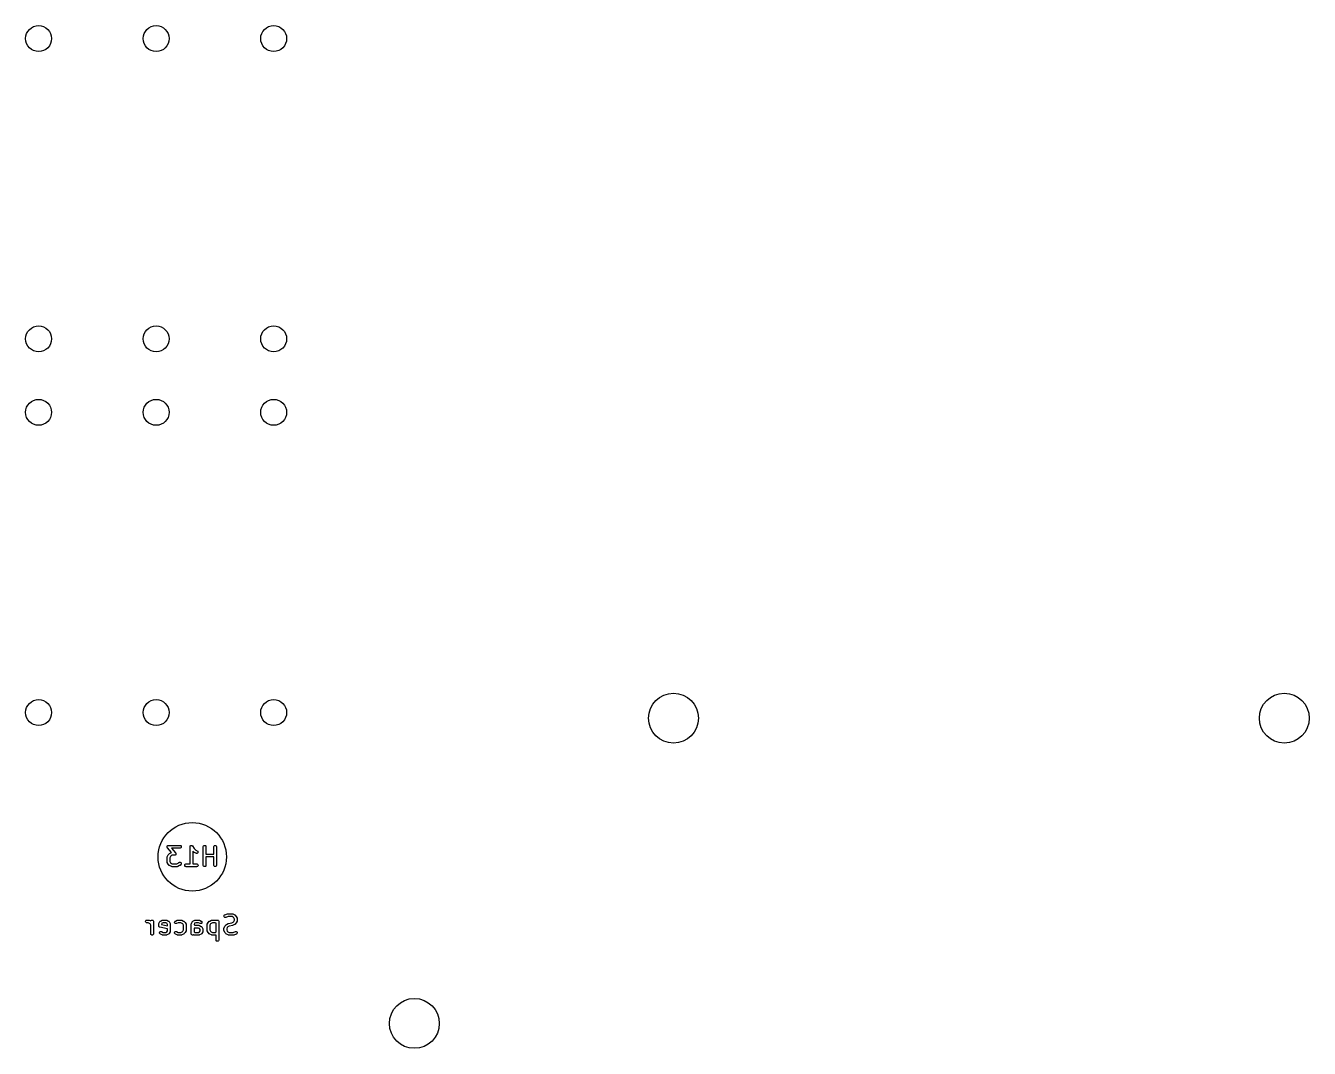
# Model space of a CAD drawing. Header units: inches. Extents: x 0.74 to 7.44, y -5.09 to -0.74.
# Drawn here: x 0.827 to 3.557, y -5.093 to -2.916 of the extents above; entities that cross this region are included whole.
import ezdxf

# ---------------------------------------------------------------- set-up
doc = ezdxf.new("R2010")
doc.units = ezdxf.units.IN
doc.header["$MEASUREMENT"] = 0
doc.layers.add('BLACK', color=250, linetype='CONTINUOUS')

msp = doc.modelspace()

# ---------------------------------------------------------------- linework, layer by layer
at = {"layer": 'BLACK', "linetype": 'CONTINUOUS'}
for p, q in [((1.1276, -4.6628), (1.1278, -4.6624)), ((1.1276, -4.6629), (1.1276, -4.6628)), ((1.1276, -4.663), (1.1276, -4.6629)), ((1.1276, -4.6635), (1.1276, -4.663)), ((1.1276, -4.664), (1.1276, -4.6635)), ((1.1276, -4.6641), (1.1276, -4.664)), ((1.1276, -4.6642), (1.1276, -4.6641)), ((1.1278, -4.6646), (1.1276, -4.6642)), ((1.1278, -4.6624), (1.128, -4.6619)), ((1.1279, -4.665), (1.1278, -4.6646)), ((1.128, -4.6652), (1.1279, -4.665)), ((1.128, -4.6619), (1.1281, -4.6619)), ((1.1281, -4.6653), (1.128, -4.6652)), ((1.128, -4.6652), (1.128, -4.6652)), ((1.1281, -4.6618), (1.1285, -4.6615)), ((1.1281, -4.6619), (1.1281, -4.6618)), ((1.1283, -4.6655), (1.1281, -4.6653)), ((1.1372, -4.6757), (1.1283, -4.6655)), ((1.1285, -4.6615), (1.1288, -4.6611)), ((1.1288, -4.6611), (1.1289, -4.6611)), ((1.1289, -4.6611), (1.129, -4.661)), ((1.129, -4.661), (1.1295, -4.6609)), ((1.1295, -4.6609), (1.1299, -4.6607)), ((1.1299, -4.6607), (1.13, -4.6607)), ((1.13, -4.6607), (1.1301, -4.6606)), ((1.1301, -4.6606), (1.1302, -4.6607)), ((1.1302, -4.6607), (1.1305, -4.6606)), ((1.1305, -4.6606), (1.1549, -4.6606)), ((1.1549, -4.6665), (1.137, -4.6665)), ((1.137, -4.6665), (1.1458, -4.6766)), ((1.1549, -4.6606), (1.1554, -4.6607)), ((1.1554, -4.6665), (1.1549, -4.6665)), ((1.1554, -4.6607), (1.1565, -4.6611)), ((1.1565, -4.666), (1.1554, -4.6665)), ((1.1565, -4.6611), (1.1573, -4.6619)), ((1.1573, -4.6652), (1.1565, -4.666)), ((1.1573, -4.6619), (1.1578, -4.663)), ((1.1578, -4.6642), (1.1573, -4.6652)), ((1.1578, -4.663), (1.1578, -4.6642)), ((1.1763, -4.663), (1.1764, -4.6627)), ((1.1763, -4.6636), (1.1763, -4.663)), ((1.1763, -4.7), (1.1763, -4.6636)), ((1.1763, -4.6636), (1.1763, -4.6636)), ((1.1763, -4.6636), (1.1763, -4.6636)), ((1.1763, -4.6636), (1.1763, -4.6636)), ((1.1764, -4.6627), (1.1765, -4.6624)), ((1.1765, -4.6624), (1.1767, -4.6622)), ((1.1767, -4.6622), (1.1768, -4.6619)), ((1.1768, -4.6619), (1.177, -4.6617)), ((1.177, -4.6617), (1.1771, -4.6615)), ((1.1771, -4.6615), (1.1774, -4.6613)), ((1.1774, -4.6613), (1.1776, -4.6611)), ((1.1776, -4.6611), (1.1779, -4.661)), ((1.1779, -4.661), (1.1781, -4.6608)), ((1.1781, -4.6608), (1.1784, -4.6608)), ((1.1784, -4.6608), (1.1787, -4.6607)), ((1.1787, -4.6607), (1.1789, -4.6607)), ((1.1789, -4.6607), (1.1792, -4.6606)), ((1.1792, -4.6606), (1.1795, -4.6607)), ((1.1795, -4.6607), (1.1798, -4.6607)), ((1.1798, -4.6607), (1.1801, -4.6608)), ((1.1801, -4.6608), (1.1804, -4.6608)), ((1.1804, -4.6608), (1.1806, -4.661)), ((1.1806, -4.661), (1.1809, -4.6611)), ((1.1809, -4.6611), (1.1811, -4.6613)), ((1.1811, -4.6613), (1.1813, -4.6615)), ((1.1813, -4.6615), (1.1817, -4.6619)), ((1.1817, -4.6619), (1.1817, -4.6619)), ((1.1817, -4.6619), (1.1817, -4.6619)), ((1.1817, -4.6619), (1.1817, -4.6619)), ((1.1817, -4.6619), (1.1853, -4.6673)), ((1.1853, -4.6673), (1.1885, -4.6705)), ((1.2044, -4.6636), (1.2045, -4.663)), ((1.2044, -4.7029), (1.2044, -4.6636)), ((1.2045, -4.663), (1.2049, -4.6619)), ((1.2049, -4.6619), (1.2057, -4.6611)), ((1.2057, -4.6611), (1.2068, -4.6607)), ((1.2068, -4.6607), (1.2079, -4.6607)), ((1.2079, -4.6607), (1.209, -4.6611)), ((1.209, -4.6611), (1.2098, -4.6619)), ((1.2098, -4.6619), (1.2102, -4.663)), ((1.2102, -4.663), (1.2103, -4.6636)), ((1.2103, -4.6636), (1.2103, -4.6794)), ((1.2269, -4.6636), (1.227, -4.663)), ((1.2269, -4.6794), (1.2269, -4.6636)), ((1.227, -4.663), (1.2274, -4.6619)), ((1.2274, -4.6619), (1.2282, -4.6611)), ((1.2282, -4.6611), (1.2293, -4.6607)), ((1.2293, -4.6607), (1.2304, -4.6607)), ((1.2304, -4.6607), (1.2315, -4.6611)), ((1.2315, -4.6611), (1.2323, -4.6619)), ((1.2323, -4.6619), (1.2327, -4.663)), ((1.2327, -4.663), (1.2328, -4.6636)), ((1.2328, -4.6636), (1.2328, -4.7029)), ((1.1275, -4.6861), (1.1276, -4.6855)), ((1.1275, -4.6954), (1.1275, -4.6861)), ((1.1276, -4.696), (1.1275, -4.6954)), ((1.1276, -4.6853), (1.1278, -4.6848)), ((1.1276, -4.6854), (1.1276, -4.6853)), ((1.1276, -4.6855), (1.1276, -4.6854)), ((1.1276, -4.6961), (1.1276, -4.696)), ((1.1276, -4.6962), (1.1276, -4.6961)), ((1.1278, -4.6848), (1.1297, -4.681)), ((1.1297, -4.681), (1.1299, -4.6808)), ((1.1299, -4.6807), (1.13, -4.6806)), ((1.1299, -4.6808), (1.1299, -4.6807)), ((1.13, -4.6806), (1.13, -4.6805)), ((1.13, -4.6805), (1.1301, -4.6805)), ((1.1301, -4.6805), (1.1303, -4.6802)), ((1.1303, -4.6802), (1.1321, -4.6784)), ((1.1321, -4.6784), (1.1324, -4.6782)), ((1.1324, -4.6782), (1.1324, -4.6781)), ((1.1324, -4.6781), (1.1325, -4.6781)), ((1.1325, -4.6781), (1.1326, -4.678)), ((1.1326, -4.678), (1.1327, -4.678)), ((1.1327, -4.678), (1.1329, -4.6778)), ((1.1329, -4.6778), (1.1367, -4.6759)), ((1.1348, -4.6841), (1.1334, -4.6868)), ((1.1334, -4.6868), (1.1334, -4.6947)), ((1.1334, -4.6947), (1.1348, -4.6974)), ((1.136, -4.6829), (1.1348, -4.6841)), ((1.1387, -4.6815), (1.136, -4.6829)), ((1.1367, -4.6759), (1.1372, -4.6757)), ((1.1436, -4.6815), (1.1387, -4.6815)), ((1.1439, -4.6815), (1.1436, -4.6815)), ((1.144, -4.6815), (1.1439, -4.6815)), ((1.1442, -4.6815), (1.144, -4.6815)), ((1.144, -4.6815), (1.144, -4.6815)), ((1.1446, -4.6813), (1.1442, -4.6815)), ((1.1451, -4.6811), (1.1446, -4.6813)), ((1.1452, -4.6811), (1.1451, -4.6811)), ((1.1456, -4.6807), (1.1452, -4.681)), ((1.1452, -4.681), (1.1452, -4.6811)), ((1.1459, -4.6804), (1.1456, -4.6807)), ((1.1458, -4.6766), (1.146, -4.6769)), ((1.146, -4.6803), (1.1459, -4.6804)), ((1.146, -4.6769), (1.1461, -4.6769)), ((1.1461, -4.6802), (1.146, -4.6803)), ((1.1461, -4.6769), (1.1461, -4.677)), ((1.1461, -4.677), (1.1462, -4.6771)), ((1.1462, -4.6798), (1.1461, -4.6802)), ((1.1462, -4.6771), (1.1463, -4.6776)), ((1.1465, -4.6793), (1.1462, -4.6798)), ((1.1463, -4.6776), (1.1465, -4.678)), ((1.1465, -4.678), (1.1465, -4.6781)), ((1.1465, -4.6781), (1.1465, -4.6782)), ((1.1465, -4.6782), (1.1465, -4.6787)), ((1.1465, -4.6787), (1.1465, -4.6791)), ((1.1465, -4.6791), (1.1465, -4.6792)), ((1.1465, -4.6792), (1.1465, -4.6793)), ((1.1846, -4.675), (1.1822, -4.6726)), ((1.1822, -4.6726), (1.1822, -4.7)), ((1.1849, -4.6752), (1.1846, -4.675)), ((1.1849, -4.6753), (1.1849, -4.6752)), ((1.185, -4.6753), (1.1849, -4.6753)), ((1.1851, -4.6754), (1.185, -4.6753)), ((1.1852, -4.6754), (1.1851, -4.6754)), ((1.1854, -4.6756), (1.1852, -4.6754)), ((1.1892, -4.6775), (1.1854, -4.6756)), ((1.1885, -4.6705), (1.1918, -4.6722)), ((1.1897, -4.6777), (1.1892, -4.6775)), ((1.1908, -4.6778), (1.1897, -4.6777)), ((1.1919, -4.6774), (1.1908, -4.6778)), ((1.1918, -4.6722), (1.1923, -4.6725)), ((1.1928, -4.6766), (1.1919, -4.6774)), ((1.1923, -4.6725), (1.193, -4.6734)), ((1.1933, -4.6756), (1.1928, -4.6766)), ((1.193, -4.6734), (1.1934, -4.6745)), ((1.1934, -4.6745), (1.1933, -4.6756)), ((1.2103, -4.6794), (1.2269, -4.6794)), ((1.2269, -4.6853), (1.2103, -4.6853)), ((1.2103, -4.6853), (1.2103, -4.7029)), ((1.2269, -4.7029), (1.2269, -4.6853)), ((1.1278, -4.6968), (1.1276, -4.6962)), ((1.1297, -4.7005), (1.1278, -4.6968)), ((1.1299, -4.7008), (1.1297, -4.7005)), ((1.13, -4.7009), (1.1299, -4.7008)), ((1.1299, -4.7008), (1.1299, -4.7008)), ((1.13, -4.701), (1.13, -4.7009)), ((1.1301, -4.7011), (1.13, -4.701)), ((1.1303, -4.7013), (1.1301, -4.7011)), ((1.1321, -4.7032), (1.1303, -4.7013)), ((1.1324, -4.7033), (1.1321, -4.7032)), ((1.1324, -4.7034), (1.1324, -4.7033)), ((1.1325, -4.7035), (1.1324, -4.7034)), ((1.1326, -4.7035), (1.1325, -4.7035)), ((1.1327, -4.7036), (1.1326, -4.7035)), ((1.1329, -4.7037), (1.1327, -4.7036)), ((1.1367, -4.7056), (1.1329, -4.7037)), ((1.1348, -4.6974), (1.136, -4.6986)), ((1.136, -4.6986), (1.1387, -4.7)), ((1.1372, -4.7058), (1.1367, -4.7056)), ((1.1373, -4.7058), (1.1372, -4.7058)), ((1.1374, -4.7058), (1.1373, -4.7058)), ((1.138, -4.7059), (1.1374, -4.7058)), ((1.1492, -4.7059), (1.138, -4.7059)), ((1.1387, -4.7), (1.1485, -4.7)), ((1.1485, -4.7), (1.1512, -4.6986)), ((1.1498, -4.7058), (1.1492, -4.7059)), ((1.1499, -4.7058), (1.1498, -4.7058)), ((1.15, -4.7058), (1.1499, -4.7058)), ((1.1506, -4.7056), (1.15, -4.7058)), ((1.1543, -4.7037), (1.1506, -4.7056)), ((1.1512, -4.6986), (1.1528, -4.6971)), ((1.1528, -4.6971), (1.1532, -4.6967)), ((1.1532, -4.6967), (1.1543, -4.6963)), ((1.1543, -4.6963), (1.1554, -4.6963)), ((1.1545, -4.7036), (1.1543, -4.7037)), ((1.1546, -4.7035), (1.1545, -4.7036)), ((1.1547, -4.7035), (1.1546, -4.7035)), ((1.1548, -4.7034), (1.1547, -4.7035)), ((1.1551, -4.7032), (1.1548, -4.7033)), ((1.1548, -4.7033), (1.1548, -4.7034)), ((1.1569, -4.7013), (1.1551, -4.7032)), ((1.1554, -4.6963), (1.1565, -4.6967)), ((1.1565, -4.6967), (1.1573, -4.6976)), ((1.1573, -4.7008), (1.1569, -4.7013)), ((1.1573, -4.6976), (1.1578, -4.6986)), ((1.1578, -4.6998), (1.1573, -4.7008)), ((1.1578, -4.6986), (1.1578, -4.6998)), ((1.1651, -4.7024), (1.1655, -4.7013)), ((1.1651, -4.7035), (1.1651, -4.7024)), ((1.1655, -4.7046), (1.1651, -4.7035)), ((1.1655, -4.7013), (1.1663, -4.7005)), ((1.1663, -4.7054), (1.1655, -4.7046)), ((1.1663, -4.7005), (1.1674, -4.7)), ((1.1674, -4.7058), (1.1663, -4.7054)), ((1.1674, -4.7), (1.168, -4.7)), ((1.168, -4.7059), (1.1674, -4.7058)), ((1.168, -4.7), (1.1763, -4.7)), ((1.1905, -4.7059), (1.168, -4.7059)), ((1.1822, -4.7), (1.1905, -4.7)), ((1.1905, -4.7), (1.1911, -4.7)), ((1.1911, -4.7058), (1.1905, -4.7059)), ((1.1911, -4.7), (1.1921, -4.7005)), ((1.1921, -4.7054), (1.1911, -4.7058)), ((1.1921, -4.7005), (1.1929, -4.7013)), ((1.1929, -4.7046), (1.1921, -4.7054)), ((1.1929, -4.7013), (1.1934, -4.7024)), ((1.1934, -4.7035), (1.1929, -4.7046)), ((1.1934, -4.7024), (1.1934, -4.7035)), ((1.2045, -4.7035), (1.2044, -4.7029)), ((1.2049, -4.7046), (1.2045, -4.7035)), ((1.2057, -4.7054), (1.2049, -4.7046)), ((1.2068, -4.7058), (1.2057, -4.7054)), ((1.2079, -4.7058), (1.2068, -4.7058)), ((1.209, -4.7054), (1.2079, -4.7058)), ((1.2098, -4.7046), (1.209, -4.7054)), ((1.2102, -4.7035), (1.2098, -4.7046)), ((1.2103, -4.7029), (1.2102, -4.7035)), ((1.227, -4.7035), (1.2269, -4.7029)), ((1.2274, -4.7046), (1.227, -4.7035)), ((1.2282, -4.7054), (1.2274, -4.7046)), ((1.2293, -4.7058), (1.2282, -4.7054)), ((1.2304, -4.7058), (1.2293, -4.7058)), ((1.2315, -4.7054), (1.2304, -4.7058)), ((1.2323, -4.7046), (1.2315, -4.7054)), ((1.2327, -4.7035), (1.2323, -4.7046)), ((1.2328, -4.7029), (1.2327, -4.7035)), ((1.0817, -4.8218), (1.0821, -4.8207)), ((1.0817, -4.8229), (1.0817, -4.8218)), ((1.0821, -4.824), (1.0817, -4.8229)), ((1.0821, -4.8207), (1.0829, -4.8199)), ((1.0829, -4.8248), (1.0821, -4.824)), ((1.0829, -4.8199), (1.084, -4.8195)), ((1.084, -4.8253), (1.0829, -4.8248)), ((1.084, -4.8195), (1.0846, -4.8194)), ((1.0846, -4.8253), (1.084, -4.8253)), ((1.0846, -4.8194), (1.0883, -4.8194)), ((1.0876, -4.8253), (1.0846, -4.8253)), ((1.0903, -4.8267), (1.0876, -4.8253)), ((1.0883, -4.8194), (1.0889, -4.8195)), ((1.0889, -4.8195), (1.089, -4.8195)), ((1.089, -4.8195), (1.0891, -4.8195)), ((1.0891, -4.8195), (1.0896, -4.8197)), ((1.0896, -4.8197), (1.093, -4.8214)), ((1.0915, -4.8279), (1.0903, -4.8267)), ((1.0928, -4.8306), (1.0915, -4.8279)), ((1.0928, -4.8486), (1.0928, -4.8306)), ((1.093, -4.8214), (1.0933, -4.8207)), ((1.0933, -4.8207), (1.0942, -4.8199)), ((1.0942, -4.8199), (1.0952, -4.8195)), ((1.0952, -4.8195), (1.0964, -4.8195)), ((1.0964, -4.8195), (1.0974, -4.8199)), ((1.0974, -4.8199), (1.0983, -4.8207)), ((1.0983, -4.8207), (1.0987, -4.8218)), ((1.0987, -4.8218), (1.0988, -4.8224)), ((1.0988, -4.8224), (1.0988, -4.8486)), ((1.1097, -4.828), (1.1098, -4.8274)), ((1.1097, -4.8317), (1.1097, -4.828)), ((1.1098, -4.8323), (1.1097, -4.8317)), ((1.1098, -4.8272), (1.11, -4.8267)), ((1.1098, -4.8273), (1.1098, -4.8272)), ((1.1098, -4.8274), (1.1098, -4.8273)), ((1.1099, -4.8326), (1.1098, -4.8323)), ((1.1099, -4.8329), (1.1099, -4.8326)), ((1.11, -4.8267), (1.1119, -4.8229)), ((1.1119, -4.8229), (1.112, -4.8228)), ((1.112, -4.8227), (1.1122, -4.8224)), ((1.112, -4.8228), (1.112, -4.8227)), ((1.112, -4.8228), (1.112, -4.8228)), ((1.1122, -4.8224), (1.1125, -4.8222)), ((1.1125, -4.8222), (1.1127, -4.8219)), ((1.1127, -4.8219), (1.113, -4.8217)), ((1.113, -4.8217), (1.1131, -4.8217)), ((1.1131, -4.8217), (1.1132, -4.8216)), ((1.1131, -4.8217), (1.1131, -4.8217)), ((1.1132, -4.8216), (1.117, -4.8197)), ((1.1167, -4.8264), (1.1156, -4.8287)), ((1.1156, -4.8287), (1.1156, -4.8293)), ((1.1156, -4.8293), (1.1285, -4.8319)), ((1.119, -4.8253), (1.1167, -4.8264)), ((1.117, -4.8197), (1.1175, -4.8195)), ((1.1175, -4.8195), (1.1176, -4.8195)), ((1.1176, -4.8195), (1.1177, -4.8195)), ((1.1177, -4.8195), (1.1183, -4.8194)), ((1.1183, -4.8194), (1.1258, -4.8194)), ((1.1251, -4.8253), (1.119, -4.8253)), ((1.1273, -4.8264), (1.1251, -4.8253)), ((1.1258, -4.8194), (1.1264, -4.8195)), ((1.1264, -4.8195), (1.1265, -4.8195)), ((1.1265, -4.8195), (1.1266, -4.8195)), ((1.1266, -4.8195), (1.1271, -4.8197)), ((1.1271, -4.8197), (1.1309, -4.8216)), ((1.1285, -4.8287), (1.1273, -4.8264)), ((1.1285, -4.8319), (1.1285, -4.8287)), ((1.1309, -4.8216), (1.131, -4.8217)), ((1.131, -4.8217), (1.131, -4.8217)), ((1.131, -4.8217), (1.1311, -4.8217)), ((1.1311, -4.8217), (1.1314, -4.8219)), ((1.1314, -4.8219), (1.1316, -4.8222)), ((1.1316, -4.8222), (1.1319, -4.8224)), ((1.1319, -4.8224), (1.1321, -4.8227)), ((1.1321, -4.8227), (1.1321, -4.8228)), ((1.1321, -4.8228), (1.1321, -4.8228)), ((1.1321, -4.8228), (1.1322, -4.8229)), ((1.1322, -4.8229), (1.1341, -4.8267)), ((1.1341, -4.8267), (1.1343, -4.8272)), ((1.1343, -4.8272), (1.1343, -4.8273)), ((1.1343, -4.8273), (1.1343, -4.8274)), ((1.1343, -4.8274), (1.1344, -4.828)), ((1.1344, -4.828), (1.1344, -4.843)), ((1.1435, -4.8239), (1.1439, -4.8228)), ((1.1436, -4.825), (1.1435, -4.8239)), ((1.1441, -4.8261), (1.1436, -4.825)), ((1.1439, -4.8228), (1.1446, -4.8219)), ((1.145, -4.8268), (1.1441, -4.8261)), ((1.1446, -4.8219), (1.1451, -4.8216)), ((1.146, -4.8272), (1.145, -4.8268)), ((1.1451, -4.8216), (1.1488, -4.8197)), ((1.1472, -4.8271), (1.146, -4.8272)), ((1.1477, -4.8269), (1.1472, -4.8271)), ((1.1509, -4.8253), (1.1477, -4.8269)), ((1.1488, -4.8197), (1.1494, -4.8195)), ((1.1494, -4.8195), (1.1495, -4.8195)), ((1.1495, -4.8195), (1.1496, -4.8195)), ((1.1496, -4.8195), (1.1502, -4.8194)), ((1.1502, -4.8194), (1.1577, -4.8194)), ((1.157, -4.8253), (1.1509, -4.8253)), ((1.1597, -4.8267), (1.157, -4.8253)), ((1.1577, -4.8194), (1.1582, -4.8195)), ((1.1582, -4.8195), (1.1583, -4.8195)), ((1.1583, -4.8195), (1.1584, -4.8195)), ((1.1584, -4.8195), (1.159, -4.8197)), ((1.159, -4.8197), (1.1627, -4.8216)), ((1.1609, -4.8279), (1.1597, -4.8267)), ((1.1622, -4.8306), (1.1609, -4.8279)), ((1.1622, -4.8404), (1.1622, -4.8306)), ((1.1627, -4.8216), (1.163, -4.8218)), ((1.163, -4.8218), (1.1631, -4.8218)), ((1.1631, -4.8218), (1.1631, -4.8219)), ((1.1631, -4.8219), (1.1632, -4.8219)), ((1.1632, -4.8219), (1.1633, -4.822)), ((1.1633, -4.822), (1.1635, -4.8222)), ((1.1635, -4.8222), (1.1654, -4.824)), ((1.1654, -4.824), (1.1656, -4.8243)), ((1.1656, -4.8243), (1.1656, -4.8243)), ((1.1656, -4.8243), (1.1657, -4.8244)), ((1.1657, -4.8244), (1.1657, -4.8245)), ((1.1657, -4.8245), (1.1658, -4.8245)), ((1.1658, -4.8245), (1.1659, -4.8248)), ((1.1659, -4.8248), (1.1678, -4.8285)), ((1.1678, -4.8285), (1.168, -4.8291)), ((1.168, -4.8291), (1.168, -4.8292)), ((1.168, -4.8292), (1.1681, -4.8293)), ((1.1681, -4.8293), (1.1681, -4.8299)), ((1.1681, -4.8299), (1.1681, -4.8411)), ((1.1791, -4.8274), (1.1792, -4.8273)), ((1.1791, -4.828), (1.1791, -4.8274)), ((1.1791, -4.8486), (1.1791, -4.828)), ((1.1792, -4.8272), (1.1794, -4.8267)), ((1.1792, -4.8273), (1.1792, -4.8272)), ((1.1794, -4.8267), (1.1813, -4.8229)), ((1.1813, -4.8228), (1.1814, -4.8227)), ((1.1813, -4.8229), (1.1813, -4.8228)), ((1.1813, -4.8228), (1.1813, -4.8228)), ((1.1814, -4.8227), (1.1816, -4.8224)), ((1.1816, -4.8224), (1.1819, -4.8222)), ((1.1819, -4.8222), (1.1821, -4.8219)), ((1.1821, -4.8219), (1.1824, -4.8217)), ((1.1824, -4.8217), (1.1825, -4.8217)), ((1.1825, -4.8217), (1.1826, -4.8216)), ((1.1825, -4.8217), (1.1825, -4.8217)), ((1.1826, -4.8216), (1.1863, -4.8197)), ((1.1861, -4.8264), (1.185, -4.8287)), ((1.185, -4.8287), (1.185, -4.8299)), ((1.185, -4.8299), (1.1865, -4.8307)), ((1.1884, -4.8253), (1.1861, -4.8264)), ((1.1863, -4.8197), (1.1869, -4.8195)), ((1.1865, -4.8307), (1.1952, -4.8307)), ((1.1869, -4.8195), (1.187, -4.8195)), ((1.187, -4.8195), (1.1871, -4.8195)), ((1.1871, -4.8195), (1.1877, -4.8194)), ((1.1877, -4.8194), (1.1952, -4.8194)), ((1.1945, -4.8253), (1.1884, -4.8253)), ((1.1976, -4.8269), (1.1945, -4.8253)), ((1.1952, -4.8194), (1.1957, -4.8195)), ((1.1952, -4.8307), (1.1957, -4.8307)), ((1.1957, -4.8195), (1.1958, -4.8195)), ((1.1957, -4.8307), (1.1958, -4.8308)), ((1.1958, -4.8195), (1.1959, -4.8195)), ((1.1958, -4.8308), (1.1959, -4.8308)), ((1.1959, -4.8195), (1.1965, -4.8197)), ((1.1959, -4.8308), (1.1965, -4.831)), ((1.1965, -4.8197), (1.2002, -4.8216)), ((1.1965, -4.831), (1.2002, -4.8329)), ((1.1981, -4.8271), (1.1976, -4.8269)), ((1.1993, -4.8272), (1.1981, -4.8271)), ((1.2004, -4.8268), (1.1993, -4.8272)), ((1.2002, -4.8216), (1.2007, -4.8219)), ((1.2012, -4.8261), (1.2004, -4.8268)), ((1.2007, -4.8219), (1.2015, -4.8228)), ((1.2018, -4.825), (1.2012, -4.8261)), ((1.2015, -4.8228), (1.2018, -4.8239)), ((1.2018, -4.8239), (1.2018, -4.825)), ((1.2128, -4.8299), (1.2129, -4.8293)), ((1.2128, -4.8411), (1.2128, -4.8299)), ((1.2129, -4.8291), (1.2131, -4.8285)), ((1.2129, -4.8292), (1.2129, -4.8291)), ((1.2129, -4.8293), (1.2129, -4.8292)), ((1.2131, -4.8285), (1.215, -4.8248)), ((1.215, -4.8248), (1.2152, -4.8245)), ((1.2152, -4.8245), (1.2153, -4.8244)), ((1.2152, -4.8245), (1.2152, -4.8245)), ((1.2153, -4.8244), (1.2153, -4.8243)), ((1.2153, -4.8243), (1.2154, -4.8243)), ((1.2154, -4.8243), (1.2156, -4.824)), ((1.2156, -4.824), (1.2174, -4.8222)), ((1.2174, -4.8222), (1.2177, -4.822)), ((1.2177, -4.822), (1.2177, -4.8219)), ((1.2177, -4.8219), (1.2178, -4.8219)), ((1.2178, -4.8219), (1.2179, -4.8218)), ((1.2179, -4.8218), (1.218, -4.8218)), ((1.218, -4.8218), (1.2182, -4.8216)), ((1.2182, -4.8216), (1.222, -4.8197)), ((1.2201, -4.8279), (1.2187, -4.8306)), ((1.2187, -4.8306), (1.2187, -4.8404)), ((1.2213, -4.8267), (1.2201, -4.8279)), ((1.224, -4.8253), (1.2213, -4.8267)), ((1.222, -4.8197), (1.2225, -4.8195)), ((1.2225, -4.8195), (1.2226, -4.8195)), ((1.2226, -4.8195), (1.2227, -4.8195)), ((1.2227, -4.8195), (1.2233, -4.8194)), ((1.2233, -4.8194), (1.2308, -4.8194)), ((1.2301, -4.8253), (1.224, -4.8253)), ((1.2316, -4.8261), (1.2301, -4.8253)), ((1.2308, -4.8194), (1.2314, -4.8195)), ((1.2314, -4.8195), (1.2315, -4.8195)), ((1.2315, -4.8195), (1.2316, -4.8195)), ((1.2316, -4.8195), (1.2321, -4.8197)), ((1.2316, -4.8449), (1.2316, -4.8261)), ((1.2321, -4.8197), (1.2328, -4.8201)), ((1.2328, -4.8201), (1.2329, -4.8199)), ((1.2329, -4.8199), (1.234, -4.8195)), ((1.234, -4.8195), (1.2351, -4.8195)), ((1.2351, -4.8195), (1.2362, -4.8199)), ((1.2362, -4.8199), (1.237, -4.8207)), ((1.237, -4.8207), (1.2374, -4.8218)), ((1.2374, -4.8218), (1.2375, -4.8224)), ((1.2375, -4.8224), (1.2375, -4.8617)), ((1.2485, -4.8115), (1.2486, -4.8103)), ((1.2488, -4.8126), (1.2485, -4.8115)), ((1.2486, -4.8103), (1.2491, -4.8093)), ((1.2496, -4.8135), (1.2488, -4.8126)), ((1.2488, -4.836), (1.2506, -4.8323)), ((1.2491, -4.8093), (1.2499, -4.8086)), ((1.2506, -4.814), (1.2496, -4.8135)), ((1.2499, -4.8086), (1.2505, -4.8083)), ((1.2505, -4.8083), (1.2561, -4.8064)), ((1.2518, -4.814), (1.2506, -4.814)), ((1.2506, -4.8323), (1.2508, -4.832)), ((1.2508, -4.832), (1.2509, -4.8319)), ((1.2508, -4.832), (1.2508, -4.832)), ((1.2509, -4.8319), (1.2509, -4.8318)), ((1.2509, -4.8318), (1.251, -4.8318)), ((1.251, -4.8318), (1.2512, -4.8315)), ((1.2512, -4.8315), (1.2531, -4.8297)), ((1.2523, -4.8139), (1.2518, -4.814)), ((1.2575, -4.8122), (1.2523, -4.8139)), ((1.2531, -4.8297), (1.2533, -4.8295)), ((1.2533, -4.8295), (1.2533, -4.8294)), ((1.2533, -4.8294), (1.2534, -4.8294)), ((1.2534, -4.8294), (1.2535, -4.8293)), ((1.2535, -4.8293), (1.2536, -4.8293)), ((1.2536, -4.8293), (1.2538, -4.8291)), ((1.2538, -4.8291), (1.2576, -4.8272)), ((1.2561, -4.8064), (1.2564, -4.8064)), ((1.2564, -4.8064), (1.2565, -4.8063)), ((1.2565, -4.8063), (1.2566, -4.8063)), ((1.2566, -4.8063), (1.2567, -4.8063)), ((1.2567, -4.8063), (1.2567, -4.8063)), ((1.2567, -4.8063), (1.257, -4.8063)), ((1.2599, -4.8327), (1.2569, -4.8342)), ((1.257, -4.8063), (1.2664, -4.8063)), ((1.2657, -4.8122), (1.2575, -4.8122)), ((1.2576, -4.8272), (1.2579, -4.8271)), ((1.2576, -4.8272), (1.2576, -4.8272)), ((1.2576, -4.8272), (1.2576, -4.8272)), ((1.2579, -4.8271), (1.2581, -4.827)), ((1.2581, -4.827), (1.2581, -4.827)), ((1.2581, -4.827), (1.2582, -4.827)), ((1.2582, -4.827), (1.2654, -4.8252)), ((1.2671, -4.8309), (1.2599, -4.8327)), ((1.2654, -4.8252), (1.2684, -4.8237)), ((1.2684, -4.8135), (1.2657, -4.8122)), ((1.2664, -4.8063), (1.267, -4.8063)), ((1.267, -4.8063), (1.2671, -4.8064)), ((1.2671, -4.8064), (1.2672, -4.8064)), ((1.2672, -4.8308), (1.2671, -4.8309)), ((1.2672, -4.8064), (1.2677, -4.8066)), ((1.2674, -4.8307), (1.2672, -4.8308)), ((1.2672, -4.8308), (1.2672, -4.8308)), ((1.2677, -4.8307), (1.2674, -4.8307)), ((1.2677, -4.8066), (1.2715, -4.8085)), ((1.2715, -4.8288), (1.2677, -4.8306)), ((1.2677, -4.8306), (1.2677, -4.8306)), ((1.2677, -4.8306), (1.2677, -4.8307)), ((1.2696, -4.8147), (1.2684, -4.8135)), ((1.2684, -4.8237), (1.2696, -4.8225)), ((1.271, -4.8174), (1.2696, -4.8147)), ((1.2696, -4.8225), (1.271, -4.8198)), ((1.271, -4.8198), (1.271, -4.8174)), ((1.2715, -4.8085), (1.2717, -4.8086)), ((1.2717, -4.8286), (1.2715, -4.8288)), ((1.2717, -4.8086), (1.2718, -4.8087)), ((1.2718, -4.8286), (1.2717, -4.8286)), ((1.2718, -4.8087), (1.2719, -4.8087)), ((1.2719, -4.8285), (1.2718, -4.8286)), ((1.2719, -4.8087), (1.272, -4.8088)), ((1.272, -4.8285), (1.2719, -4.8285)), ((1.272, -4.8088), (1.272, -4.8088)), ((1.272, -4.8088), (1.2722, -4.809)), ((1.2722, -4.8282), (1.272, -4.8284)), ((1.272, -4.8284), (1.272, -4.8285)), ((1.2722, -4.809), (1.2741, -4.8109)), ((1.2741, -4.8263), (1.2722, -4.8282)), ((1.2741, -4.8109), (1.2743, -4.8111)), ((1.2743, -4.8261), (1.2741, -4.8263)), ((1.2743, -4.8111), (1.2744, -4.8112)), ((1.2744, -4.8261), (1.2743, -4.8261)), ((1.2744, -4.8112), (1.2744, -4.8113)), ((1.2744, -4.8113), (1.2745, -4.8114)), ((1.2745, -4.8259), (1.2744, -4.826)), ((1.2744, -4.826), (1.2744, -4.8261)), ((1.2745, -4.8114), (1.2745, -4.8114)), ((1.2745, -4.8114), (1.2747, -4.8117)), ((1.2747, -4.8256), (1.2745, -4.8258)), ((1.2745, -4.8258), (1.2745, -4.8259)), ((1.2747, -4.8117), (1.2765, -4.8154)), ((1.2765, -4.8218), (1.2747, -4.8256)), ((1.2765, -4.8154), (1.2768, -4.816)), ((1.2768, -4.8213), (1.2765, -4.8218)), ((1.2768, -4.816), (1.2768, -4.8161)), ((1.2768, -4.8161), (1.2768, -4.8162)), ((1.2768, -4.8162), (1.2769, -4.8167)), ((1.2769, -4.8205), (1.2768, -4.8211)), ((1.2768, -4.8211), (1.2768, -4.8212)), ((1.2768, -4.8212), (1.2768, -4.8213)), ((1.2769, -4.8167), (1.2769, -4.8205)), ((1.0929, -4.8492), (1.0928, -4.8486)), ((1.0933, -4.8503), (1.0929, -4.8492)), ((1.0942, -4.8511), (1.0933, -4.8503)), ((1.0952, -4.8515), (1.0942, -4.8511)), ((1.0964, -4.8515), (1.0952, -4.8515)), ((1.0974, -4.8511), (1.0964, -4.8515)), ((1.0983, -4.8503), (1.0974, -4.8511)), ((1.0987, -4.8492), (1.0983, -4.8503)), ((1.0988, -4.8486), (1.0987, -4.8492)), ((1.1101, -4.8331), (1.1099, -4.8329)), ((1.1102, -4.8334), (1.1101, -4.8331)), ((1.1104, -4.8336), (1.1102, -4.8334)), ((1.1106, -4.8338), (1.1104, -4.8336)), ((1.1108, -4.834), (1.1106, -4.8338)), ((1.111, -4.8342), (1.1108, -4.834)), ((1.1113, -4.8343), (1.111, -4.8342)), ((1.1115, -4.8345), (1.1113, -4.8343)), ((1.1121, -4.8346), (1.1115, -4.8345)), ((1.1116, -4.8471), (1.1117, -4.846)), ((1.112, -4.8482), (1.1116, -4.8471)), ((1.1117, -4.846), (1.1122, -4.8449)), ((1.1127, -4.8491), (1.112, -4.8482)), ((1.1285, -4.8379), (1.1121, -4.8346)), ((1.1122, -4.8449), (1.1131, -4.8442)), ((1.1132, -4.8494), (1.1127, -4.8491)), ((1.1131, -4.8442), (1.1142, -4.8438)), ((1.117, -4.8513), (1.1132, -4.8494)), ((1.1142, -4.8438), (1.1153, -4.8439)), ((1.1153, -4.8439), (1.1159, -4.8441)), ((1.1159, -4.8441), (1.119, -4.8457)), ((1.1175, -4.8515), (1.117, -4.8513)), ((1.1176, -4.8515), (1.1175, -4.8515)), ((1.1177, -4.8515), (1.1176, -4.8515)), ((1.1183, -4.8516), (1.1177, -4.8515)), ((1.1258, -4.8516), (1.1183, -4.8516)), ((1.119, -4.8457), (1.1251, -4.8457)), ((1.1251, -4.8457), (1.1273, -4.8445)), ((1.1264, -4.8515), (1.1258, -4.8516)), ((1.1265, -4.8515), (1.1264, -4.8515)), ((1.1266, -4.8515), (1.1265, -4.8515)), ((1.1271, -4.8513), (1.1266, -4.8515)), ((1.1309, -4.8494), (1.1271, -4.8513)), ((1.1273, -4.8445), (1.1285, -4.8423)), ((1.1285, -4.8423), (1.1285, -4.8379)), ((1.131, -4.8493), (1.1309, -4.8494)), ((1.1311, -4.8493), (1.131, -4.8493)), ((1.131, -4.8493), (1.131, -4.8493)), ((1.1314, -4.8491), (1.1311, -4.8493)), ((1.1316, -4.8488), (1.1314, -4.8491)), ((1.1319, -4.8486), (1.1316, -4.8488)), ((1.1321, -4.8483), (1.1319, -4.8486)), ((1.1322, -4.8481), (1.1321, -4.8482)), ((1.1321, -4.8482), (1.1321, -4.8482)), ((1.1321, -4.8482), (1.1321, -4.8483)), ((1.1341, -4.8443), (1.1322, -4.8481)), ((1.1343, -4.8438), (1.1341, -4.8443)), ((1.1344, -4.843), (1.1343, -4.8436)), ((1.1343, -4.8436), (1.1343, -4.8437)), ((1.1343, -4.8437), (1.1343, -4.8438)), ((1.1435, -4.8471), (1.1436, -4.846)), ((1.1439, -4.8482), (1.1435, -4.8471)), ((1.1436, -4.846), (1.1441, -4.8449)), ((1.1446, -4.8491), (1.1439, -4.8482)), ((1.1441, -4.8449), (1.145, -4.8442)), ((1.1451, -4.8494), (1.1446, -4.8491)), ((1.145, -4.8442), (1.146, -4.8438)), ((1.1488, -4.8513), (1.1451, -4.8494)), ((1.146, -4.8438), (1.1472, -4.8439)), ((1.1472, -4.8439), (1.1477, -4.8441)), ((1.1477, -4.8441), (1.1509, -4.8457)), ((1.1494, -4.8515), (1.1488, -4.8513)), ((1.1495, -4.8515), (1.1494, -4.8515)), ((1.1496, -4.8515), (1.1495, -4.8515)), ((1.1502, -4.8516), (1.1496, -4.8515)), ((1.1577, -4.8516), (1.1502, -4.8516)), ((1.1509, -4.8457), (1.157, -4.8457)), ((1.157, -4.8457), (1.1597, -4.8443)), ((1.1582, -4.8515), (1.1577, -4.8516)), ((1.1583, -4.8515), (1.1582, -4.8515)), ((1.1584, -4.8515), (1.1583, -4.8515)), ((1.159, -4.8513), (1.1584, -4.8515)), ((1.1627, -4.8494), (1.159, -4.8513)), ((1.1597, -4.8443), (1.1609, -4.8431)), ((1.1609, -4.8431), (1.1622, -4.8404)), ((1.163, -4.8492), (1.1627, -4.8494)), ((1.1631, -4.8492), (1.163, -4.8492)), ((1.1632, -4.8491), (1.1631, -4.8491)), ((1.1631, -4.8491), (1.1631, -4.8492)), ((1.1633, -4.849), (1.1632, -4.8491)), ((1.1635, -4.8488), (1.1633, -4.849)), ((1.1654, -4.847), (1.1635, -4.8488)), ((1.1656, -4.8467), (1.1654, -4.847)), ((1.1657, -4.8466), (1.1656, -4.8467)), ((1.1656, -4.8467), (1.1656, -4.8467)), ((1.1658, -4.8464), (1.1657, -4.8465)), ((1.1657, -4.8465), (1.1657, -4.8466)), ((1.1659, -4.8462), (1.1658, -4.8464)), ((1.1678, -4.8424), (1.1659, -4.8462)), ((1.168, -4.8419), (1.1678, -4.8424)), ((1.1681, -4.8417), (1.168, -4.8418)), ((1.168, -4.8418), (1.168, -4.8419)), ((1.1681, -4.8411), (1.1681, -4.8417)), ((1.1791, -4.8492), (1.1791, -4.8486)), ((1.1796, -4.8503), (1.1791, -4.8492)), ((1.1804, -4.8511), (1.1796, -4.8503)), ((1.1815, -4.8515), (1.1804, -4.8511)), ((1.1826, -4.8515), (1.1815, -4.8515)), ((1.1837, -4.8511), (1.1826, -4.8515)), ((1.1838, -4.8509), (1.1837, -4.8511)), ((1.1845, -4.8513), (1.1838, -4.8509)), ((1.185, -4.8515), (1.1845, -4.8513)), ((1.1851, -4.8365), (1.185, -4.8365)), ((1.185, -4.8365), (1.185, -4.8365)), ((1.185, -4.8365), (1.185, -4.8449)), ((1.185, -4.8449), (1.1865, -4.8457)), ((1.1851, -4.8515), (1.185, -4.8515)), ((1.1852, -4.8365), (1.1851, -4.8365)), ((1.1852, -4.8515), (1.1851, -4.8515)), ((1.1858, -4.8366), (1.1852, -4.8365)), ((1.1858, -4.8516), (1.1852, -4.8515)), ((1.1945, -4.8366), (1.1858, -4.8366)), ((1.1952, -4.8516), (1.1858, -4.8516)), ((1.1865, -4.8457), (1.1945, -4.8457)), ((1.1967, -4.8377), (1.1945, -4.8366)), ((1.1945, -4.8457), (1.1967, -4.8445)), ((1.1957, -4.8515), (1.1952, -4.8516)), ((1.1958, -4.8515), (1.1957, -4.8515)), ((1.1959, -4.8515), (1.1958, -4.8515)), ((1.1965, -4.8513), (1.1959, -4.8515)), ((1.2002, -4.8494), (1.1965, -4.8513)), ((1.1978, -4.8399), (1.1967, -4.8377)), ((1.1967, -4.8445), (1.1978, -4.8423)), ((1.1978, -4.8423), (1.1978, -4.8399)), ((1.2002, -4.8329), (1.2003, -4.8329)), ((1.2003, -4.8493), (1.2002, -4.8494)), ((1.2003, -4.8329), (1.2004, -4.8329)), ((1.2004, -4.8493), (1.2003, -4.8493)), ((1.2004, -4.8329), (1.2004, -4.833)), ((1.2004, -4.833), (1.2007, -4.8332)), ((1.2007, -4.8491), (1.2004, -4.8493)), ((1.2004, -4.8493), (1.2004, -4.8493)), ((1.2007, -4.8332), (1.201, -4.8334)), ((1.201, -4.8488), (1.2007, -4.8491)), ((1.201, -4.8334), (1.2012, -4.8337)), ((1.2012, -4.8486), (1.201, -4.8488)), ((1.2012, -4.8337), (1.2014, -4.834)), ((1.2014, -4.8483), (1.2012, -4.8486)), ((1.2014, -4.834), (1.2015, -4.834)), ((1.2015, -4.8482), (1.2014, -4.8483)), ((1.2015, -4.834), (1.2015, -4.8341)), ((1.2015, -4.8341), (1.2016, -4.8342)), ((1.2016, -4.8481), (1.2015, -4.8482)), ((1.2015, -4.8482), (1.2015, -4.8482)), ((1.2016, -4.8342), (1.2034, -4.8379)), ((1.2034, -4.8443), (1.2016, -4.8481)), ((1.2034, -4.8379), (1.2036, -4.8385)), ((1.2036, -4.8438), (1.2034, -4.8443)), ((1.2036, -4.8385), (1.2036, -4.8386)), ((1.2036, -4.8386), (1.2037, -4.8387)), ((1.2037, -4.8436), (1.2036, -4.8437)), ((1.2036, -4.8437), (1.2036, -4.8438)), ((1.2037, -4.8387), (1.2037, -4.8392)), ((1.2037, -4.8392), (1.2037, -4.843)), ((1.2037, -4.843), (1.2037, -4.8436)), ((1.2129, -4.8417), (1.2128, -4.8411)), ((1.2129, -4.8418), (1.2129, -4.8417)), ((1.2129, -4.8419), (1.2129, -4.8418)), ((1.2131, -4.8424), (1.2129, -4.8419)), ((1.215, -4.8462), (1.2131, -4.8424)), ((1.2152, -4.8464), (1.215, -4.8462)), ((1.2152, -4.8465), (1.2152, -4.8464)), ((1.2153, -4.8466), (1.2152, -4.8465)), ((1.2153, -4.8467), (1.2153, -4.8466)), ((1.2154, -4.8467), (1.2153, -4.8467)), ((1.2156, -4.847), (1.2154, -4.8467)), ((1.2174, -4.8488), (1.2156, -4.847)), ((1.2177, -4.849), (1.2174, -4.8488)), ((1.2177, -4.8491), (1.2177, -4.849)), ((1.2178, -4.8491), (1.2177, -4.8491)), ((1.2179, -4.8492), (1.2178, -4.8491)), ((1.218, -4.8492), (1.2179, -4.8492)), ((1.2182, -4.8494), (1.218, -4.8492)), ((1.222, -4.8513), (1.2182, -4.8494)), ((1.2187, -4.8404), (1.2201, -4.8431)), ((1.2201, -4.8431), (1.2213, -4.8443)), ((1.2213, -4.8443), (1.224, -4.8457)), ((1.2225, -4.8515), (1.222, -4.8513)), ((1.2226, -4.8515), (1.2225, -4.8515)), ((1.2227, -4.8515), (1.2226, -4.8515)), ((1.2233, -4.8516), (1.2227, -4.8515)), ((1.2308, -4.8516), (1.2233, -4.8516)), ((1.224, -4.8457), (1.2301, -4.8457)), ((1.2301, -4.8457), (1.2316, -4.8449)), ((1.2314, -4.8515), (1.2308, -4.8516)), ((1.2315, -4.8515), (1.2314, -4.8515)), ((1.2316, -4.8515), (1.2315, -4.8515)), ((1.2316, -4.8617), (1.2316, -4.8515)), ((1.2316, -4.8515), (1.2316, -4.8515)), ((1.2485, -4.8368), (1.2486, -4.8367)), ((1.2485, -4.8374), (1.2485, -4.8368)), ((1.2485, -4.8411), (1.2485, -4.8374)), ((1.2485, -4.8417), (1.2485, -4.8411)), ((1.2486, -4.8418), (1.2485, -4.8417)), ((1.2486, -4.8366), (1.2488, -4.836)), ((1.2486, -4.8367), (1.2486, -4.8366)), ((1.2486, -4.8419), (1.2486, -4.8418)), ((1.2488, -4.8424), (1.2486, -4.8419)), ((1.2506, -4.8462), (1.2488, -4.8424)), ((1.2508, -4.8464), (1.2506, -4.8462)), ((1.2508, -4.8465), (1.2508, -4.8464)), ((1.2509, -4.8466), (1.2508, -4.8465)), ((1.2509, -4.8467), (1.2509, -4.8466)), ((1.251, -4.8467), (1.2509, -4.8467)), ((1.2512, -4.847), (1.251, -4.8467)), ((1.2531, -4.8488), (1.2512, -4.847)), ((1.2533, -4.849), (1.2531, -4.8488)), ((1.2533, -4.8491), (1.2533, -4.849)), ((1.2534, -4.8491), (1.2533, -4.8491)), ((1.2535, -4.8492), (1.2534, -4.8491)), ((1.2536, -4.8492), (1.2535, -4.8492)), ((1.2538, -4.8494), (1.2536, -4.8492)), ((1.2576, -4.8513), (1.2538, -4.8494)), ((1.2557, -4.8354), (1.2544, -4.8381)), ((1.2544, -4.8381), (1.2544, -4.8404)), ((1.2544, -4.8404), (1.2557, -4.8431)), ((1.2569, -4.8342), (1.2557, -4.8354)), ((1.2557, -4.8431), (1.2569, -4.8443)), ((1.2569, -4.8443), (1.2596, -4.8457)), ((1.2581, -4.8515), (1.2576, -4.8513)), ((1.2582, -4.8515), (1.2581, -4.8515)), ((1.2583, -4.8515), (1.2582, -4.8515)), ((1.2589, -4.8516), (1.2583, -4.8515)), ((1.2683, -4.8516), (1.2589, -4.8516)), ((1.2596, -4.8457), (1.2678, -4.8457)), ((1.2678, -4.8457), (1.273, -4.8439)), ((1.2686, -4.8515), (1.2683, -4.8516)), ((1.2688, -4.8515), (1.2686, -4.8515)), ((1.2686, -4.8515), (1.2686, -4.8515)), ((1.2689, -4.8515), (1.2688, -4.8515)), ((1.2692, -4.8514), (1.2689, -4.8515)), ((1.2689, -4.8515), (1.2689, -4.8515)), ((1.2748, -4.8495), (1.2692, -4.8514)), ((1.273, -4.8439), (1.2735, -4.8438)), ((1.2735, -4.8438), (1.2747, -4.8439)), ((1.2747, -4.8439), (1.2757, -4.8444)), ((1.2754, -4.8493), (1.2748, -4.8495)), ((1.2762, -4.8486), (1.2754, -4.8493)), ((1.2757, -4.8444), (1.2765, -4.8453)), ((1.2768, -4.8475), (1.2762, -4.8486)), ((1.2765, -4.8453), (1.2768, -4.8464)), ((1.2768, -4.8464), (1.2768, -4.8475)), ((1.2316, -4.8623), (1.2316, -4.8617)), ((1.2321, -4.8634), (1.2316, -4.8623)), ((1.2329, -4.8642), (1.2321, -4.8634)), ((1.234, -4.8646), (1.2329, -4.8642)), ((1.2351, -4.8646), (1.234, -4.8646)), ((1.2362, -4.8642), (1.2351, -4.8646)), ((1.237, -4.8634), (1.2362, -4.8642)), ((1.2374, -4.8623), (1.237, -4.8634)), ((1.2375, -4.8617), (1.2374, -4.8623))]:
    msp.add_line(p, q, dxfattribs=at)
at = {"layer": 'BLACK'}
for centre, radius in [((0.8543, -2.9437), 0.0276), ((0.8543, -2.9437), 0.0276), ((1.1043, -2.9437), 0.0276), ((1.1043, -2.9437), 0.0276), ((1.3543, -2.9437), 0.0276), ((1.3543, -2.9437), 0.0276), ((0.8543, -3.5827), 0.0276), ((0.8543, -3.5827), 0.0276), ((1.1043, -3.5827), 0.0276), ((1.1043, -3.5827), 0.0276), ((1.3543, -3.5827), 0.0276), ((1.3543, -3.5827), 0.0276), ((0.8543, -3.739), 0.0276), ((0.8543, -3.739), 0.0276), ((1.1043, -3.739), 0.0276), ((1.1043, -3.739), 0.0276), ((1.3543, -3.739), 0.0276), ((1.3543, -3.739), 0.0276), ((2.2047, -4.3898), 0.0531), ((2.2047, -4.3898), 0.0531), ((3.5039, -4.3898), 0.0531), ((3.5039, -4.3898), 0.0531), ((0.8543, -4.378), 0.0276), ((0.8543, -4.378), 0.0276), ((1.1043, -4.378), 0.0276), ((1.1043, -4.378), 0.0276), ((1.3543, -4.378), 0.0276), ((1.3543, -4.378), 0.0276), ((1.1811, -4.685), 0.0728), ((1.1811, -4.685), 0.0728), ((1.6535, -5.0394), 0.0531), ((1.6535, -5.0394), 0.0531)]:
    msp.add_circle(centre, radius, dxfattribs=at)

doc.saveas('drawing.dxf')
